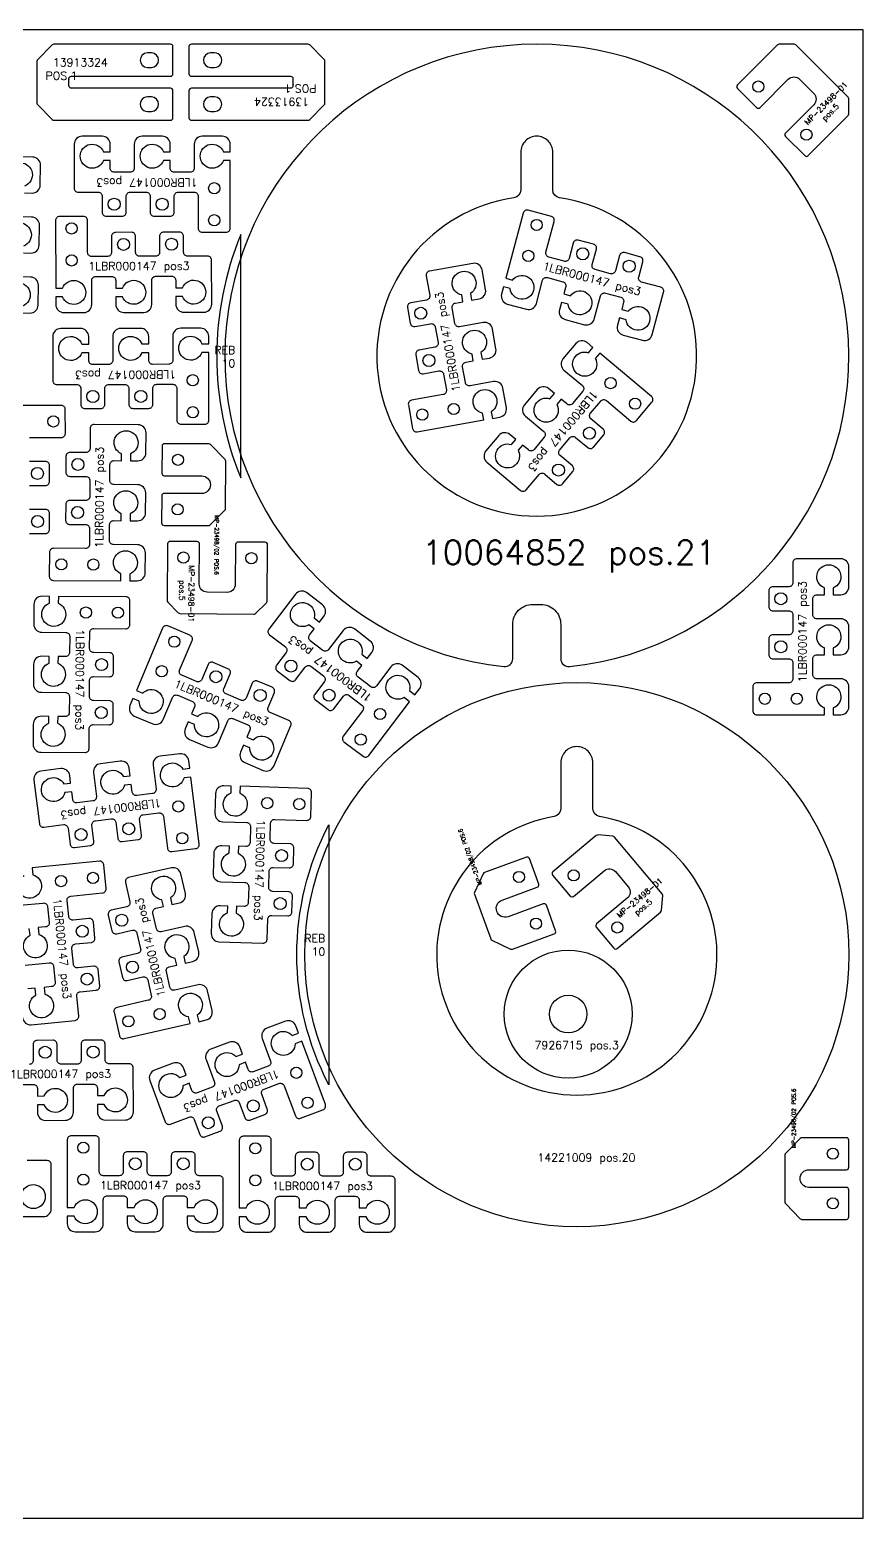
# Model space of a CAD drawing. Header units: millimetres. Extents: x 2625 to 5125, y -105 to 1860.
# Drawn here: x 4083 to 5125, y 0 to 1860 of the extents above; entities that cross this region are included whole.
import ezdxf

# ---------------------------------------------------------------- set-up
doc = ezdxf.new("R2010")
doc.units = ezdxf.units.MM
for name, color, linetype in [('10064852', 7, 'Continuous'), ('13913324', 7, 'Continuous'), ('1LBR000147', 7, 'Continuous'), ('7926715', 7, 'Continuous'), ('MP-23498-01', 7, 'Continuous'), ('MP-23498-02', 7, 'Continuous'), ('Rebaixo', 6, 'Continuous'), ('sheet', 24, 'Continuous'), ('Texto', 7, 'Continuous')]:
    doc.layers.add(name, color=color, linetype=linetype)
doc.styles.get("Standard").update_dxf_attribs({"font": 'txt.shx'})

msp = doc.modelspace()

# ---------------------------------------------------------------- linework, layer by layer
at = {"color": 5}
msp.add_lwpolyline([(4738.6, 876.8, 12.251712), (4795.4, 876.8, -0.367273), (4787, 886.7), (4787, 944.2, 0.414214), (4767, 964.2), (4767, 964.2, 0.414214), (4747, 944.2), (4747, 886.7, -0.367273)], format="xyb", close=True, dxfattribs=at)
msp.add_circle((4767, 704.2), 340, dxfattribs=at)
at = {"layer": '10064852', "color": 6}
for points in [[(4746.9, 1074.1, 0.44545), (4758, 1064.2, 18.947222), (4675.9, 1064.2, 0.44545), (4686.9, 1074.1), (4686.9, 1117, -0.414214), (4711.9, 1142), (4721.9, 1142, -0.414214), (4746.9, 1117)], [(4688.4, 1649.9, 13.928203), (4745.5, 1649.9, -0.372825), (4736.9, 1659.8), (4736.9, 1707, 0.414214), (4716.9, 1727), (4716.9, 1727, 0.414214), (4696.9, 1707), (4696.9, 1659.8, -0.372825)]]:
    msp.add_lwpolyline(points, format="xyb", close=True, dxfattribs=at)
at = {"layer": '13913324', "color": 32}
for points in [[(4092.2, 1820.8), (4092.2, 1768.2, 0.198912), (4093.1, 1766.1), (4111.3, 1747.9, 0.198912), (4113.4, 1747), (4259.2, 1747, 0.414214), (4262.2, 1750), (4262.2, 1784, 0.414214), (4259.2, 1787), (4135.2, 1787, -0.414214), (4132.2, 1790), (4132.2, 1799, -0.414214), (4135.2, 1802), (4259.2, 1802, 0.414214), (4262.2, 1805), (4262.2, 1839, 0.414214), (4259.2, 1842), (4113.4, 1842, 0.198912), (4111.3, 1841.1), (4093.1, 1822.9, 0.198913)], [(4452.2, 1768.2), (4452.2, 1820.8, 0.198912), (4451.3, 1822.9), (4433.1, 1841.1, 0.198912), (4430.9, 1842), (4285.2, 1842, 0.414214), (4282.2, 1839), (4282.2, 1805, 0.414214), (4285.2, 1802), (4409.2, 1802, -0.414213), (4412.2, 1799), (4412.2, 1790, -0.414214), (4409.2, 1787), (4285.2, 1787, 0.414214), (4282.2, 1784), (4282.2, 1750, 0.414214), (4285.2, 1747), (4430.9, 1747, 0.198913), (4433.1, 1747.9), (4451.3, 1766.1, 0.198913)], [(4235.2, 1831), (4230.2, 1831, 0.999942), (4230.2, 1813), (4235.2, 1813, 0.99992)], [(4309.2, 1813), (4314.2, 1813, 1.000075), (4314.2, 1831), (4309.2, 1831, 0.99994)], [(4235.2, 1776), (4230.2, 1776, 1.00005), (4230.2, 1758), (4235.2, 1758, 0.999979)], [(4309.2, 1758), (4314.2, 1758, 0.999985), (4314.2, 1776), (4309.2, 1776, 0.999903)]]:
    msp.add_lwpolyline(points, format="xyb", close=True, dxfattribs=at)
at = {"layer": '1LBR000147', "color": 32}
for points in [[(4183.7, 1696.5), (4175.2, 1696.5, -5.264597), (4175.2, 1707.5), (4183.7, 1707.5), (4183.7, 1717, 0.414214), (4173.7, 1727), (4148.7, 1727, 0.414214), (4138.7, 1717), (4138.7, 1662, 0.414214), (4143.7, 1657), (4168.7, 1657, -0.414214), (4173.7, 1652), (4173.7, 1632, 0.414214), (4178.7, 1627), (4198.7, 1627, 0.414214), (4203.7, 1632), (4203.7, 1652, -0.414214), (4208.7, 1657), (4228.7, 1657, -0.414214), (4233.7, 1652), (4233.7, 1632, 0.414214), (4238.7, 1627), (4258.7, 1627, 0.414214), (4263.7, 1632), (4263.7, 1652, -0.414214), (4268.7, 1657), (4288.7, 1657, -0.414214), (4293.7, 1652), (4293.7, 1612, 0.414214), (4298.7, 1607), (4328.7, 1607, 0.414214), (4333.7, 1612), (4333.7, 1696.5), (4325.2, 1696.5, -5.264597), (4325.2, 1707.5), (4333.7, 1707.5), (4333.7, 1717, 0.414214), (4323.7, 1727), (4298.7, 1727, 0.414214), (4288.7, 1717), (4288.7, 1687, -0.414214), (4283.7, 1682), (4263.7, 1682, -0.414214), (4258.7, 1687), (4258.7, 1696.5), (4250.2, 1696.5, -5.264597), (4250.2, 1707.5), (4258.7, 1707.5), (4258.7, 1717, 0.414214), (4248.7, 1727), (4223.7, 1727, 0.414214), (4213.7, 1717), (4213.7, 1687, -0.414214), (4208.7, 1682), (4188.7, 1682, -0.414214), (4183.7, 1687)], [(4265.6, 1537.5), (4274.1, 1537.5, -5.264597), (4274.2, 1526.5), (4265.6, 1526.5), (4265.6, 1517, 0.414214), (4275.7, 1507), (4300.7, 1507.1, 0.414214), (4310.6, 1517.1), (4310.5, 1572.1, 0.414214), (4305.5, 1577.1), (4280.5, 1577.1, -0.414214), (4275.5, 1582), (4275.4, 1602, 0.414214), (4270.4, 1607), (4250.4, 1607, 0.414214), (4245.4, 1602), (4245.5, 1582, -0.414214), (4240.5, 1576.9), (4220.5, 1576.9, -0.414214), (4215.5, 1581.9), (4215.4, 1601.9, 0.414214), (4210.4, 1606.9), (4190.4, 1606.8, 0.414214), (4185.4, 1601.8), (4185.5, 1581.8, -0.414214), (4180.5, 1576.8), (4160.5, 1576.7, -0.414214), (4155.5, 1581.7), (4155.4, 1621.7, 0.414214), (4150.3, 1626.7), (4120.3, 1626.6, 0.414214), (4115.4, 1621.6), (4115.6, 1537.1), (4124.1, 1537.1, -5.264597), (4124.2, 1526.1), (4115.6, 1526.1), (4115.6, 1516.6, 0.414214), (4125.7, 1506.6), (4150.7, 1506.7, 0.414214), (4160.6, 1516.7), (4160.6, 1546.7, -0.414214), (4165.5, 1551.7), (4185.5, 1551.8, -0.414214), (4190.6, 1546.8), (4190.6, 1537.3), (4199.1, 1537.3, -5.264597), (4199.2, 1526.3), (4190.6, 1526.3), (4190.6, 1516.8, 0.414214), (4200.7, 1506.8), (4225.7, 1506.9, 0.414214), (4235.6, 1516.9), (4235.6, 1546.9, -0.414214), (4240.5, 1551.9), (4260.5, 1552, -0.414214), (4265.6, 1547)], [(4823.1, 1510.5), (4831.3, 1508.3, -5.264597), (4828.5, 1497.7), (4820.2, 1499.9), (4817.8, 1490.7, 0.414214), (4824.9, 1478.5), (4849, 1472, 0.414214), (4861.2, 1479.1), (4875.5, 1532.2, 0.414214), (4871.9, 1538.3), (4847.8, 1544.8, -0.414214), (4844.3, 1550.9), (4849.4, 1570.2, 0.414214), (4845.9, 1576.4), (4826.6, 1581.5, 0.414214), (4820.5, 1578), (4815.3, 1558.7, -0.414214), (4809.2, 1555.2), (4789.8, 1560.3, -0.414214), (4786.3, 1566.5), (4791.5, 1585.8, 0.414214), (4788, 1591.9), (4768.6, 1597.1, 0.414214), (4762.5, 1593.5), (4757.3, 1574.2, -0.414214), (4751.2, 1570.7), (4731.9, 1575.9, -0.414214), (4728.4, 1582), (4738.7, 1620.6, 0.414214), (4735.2, 1626.7), (4706.2, 1634.5, 0.414214), (4700.1, 1631), (4678.2, 1549.4), (4686.5, 1547.1, -5.264597), (4683.6, 1536.5), (4675.4, 1538.7), (4672.9, 1529.6, 0.414214), (4680, 1517.3), (4704.1, 1510.8, 0.414214), (4716.4, 1517.9), (4724.1, 1546.9, -0.414214), (4730.2, 1550.4), (4749.6, 1545.2, -0.414214), (4753.1, 1539.1), (4750.6, 1529.9), (4758.9, 1527.7, -5.264597), (4756.1, 1517.1), (4747.8, 1519.3), (4745.3, 1510.1, 0.414214), (4752.4, 1497.9), (4776.6, 1491.4, 0.414214), (4788.8, 1498.5), (4796.6, 1527.5, -0.414214), (4802.7, 1531), (4822, 1525.8, -0.414214), (4825.5, 1519.7)], [(4624.6, 1520.1), (4623.1, 1528.6, -5.264597), (4633.9, 1530.5), (4635.4, 1522), (4644.8, 1523.7, 0.414214), (4652.9, 1535.3), (4648.6, 1559.9, 0.414214), (4637, 1568), (4582.8, 1558.5, 0.414214), (4578.8, 1552.7), (4583.1, 1528, -0.414214), (4579, 1522.3), (4559.3, 1518.8, 0.414214), (4555.3, 1513), (4558.8, 1493.3, 0.414214), (4564.6, 1489.2), (4584.2, 1492.7, -0.414214), (4590, 1488.7), (4593.5, 1469, -0.414214), (4589.5, 1463.2), (4569.8, 1459.7, 0.414214), (4565.7, 1453.9), (4569.2, 1434.2, 0.414214), (4575, 1430.2), (4594.7, 1433.6, -0.414214), (4600.5, 1429.6), (4603.9, 1409.9, -0.414214), (4599.9, 1404.1), (4560.5, 1397.1, 0.414214), (4556.4, 1391.3), (4561.6, 1361.8, 0.414214), (4567.4, 1357.7), (4650.6, 1372.4), (4649.2, 1380.8, -5.264597), (4660, 1382.7), (4661.5, 1374.3), (4670.8, 1376, 0.414214), (4678.9, 1387.6), (4674.6, 1412.2, 0.414214), (4663, 1420.3), (4633.5, 1415.1, -0.414214), (4627.7, 1419.1), (4624.2, 1438.8, -0.414214), (4628.3, 1444.6), (4637.6, 1446.3), (4636.1, 1454.7, -5.264597), (4647, 1456.6), (4648.5, 1448.2), (4657.8, 1449.8, 0.414214), (4665.9, 1461.4), (4661.6, 1486, 0.414214), (4650, 1494.2), (4620.5, 1488.9, -0.414214), (4614.7, 1493), (4611.2, 1512.7, -0.414214), (4615.2, 1518.5)], [(4156.8, 1456.2), (4148.3, 1456.2, -5.264597), (4148.3, 1467.2), (4156.8, 1467.2), (4156.8, 1476.7, 0.414214), (4146.8, 1486.7), (4121.8, 1486.6, 0.414214), (4111.8, 1476.6), (4111.9, 1421.6, 0.414214), (4117, 1416.6), (4142, 1416.7, -0.414214), (4147, 1411.7), (4147, 1391.7, 0.414214), (4152, 1386.7), (4172, 1386.8, 0.414214), (4177, 1391.8), (4177, 1411.8, -0.414214), (4182, 1416.8), (4202, 1416.8, -0.414214), (4207, 1411.9), (4207, 1391.9, 0.414214), (4212, 1386.9), (4232, 1386.9, 0.414214), (4237, 1391.9), (4237, 1411.9, -0.414214), (4242, 1417), (4262, 1417, -0.414214), (4267, 1412), (4267.1, 1372, 0.414214), (4272.1, 1367), (4302.1, 1367.1, 0.414214), (4307.1, 1372.1), (4306.8, 1456.6), (4298.3, 1456.6, -5.264597), (4298.3, 1467.6), (4306.8, 1467.6), (4306.8, 1477.1, 0.414214), (4296.8, 1487.1), (4271.8, 1487, 0.414214), (4261.8, 1477), (4261.9, 1447, -0.414214), (4256.9, 1442), (4236.9, 1441.9, -0.414214), (4231.9, 1446.9), (4231.8, 1456.4), (4223.3, 1456.4, -5.264597), (4223.3, 1467.4), (4231.8, 1467.4), (4231.8, 1476.9, 0.414214), (4221.8, 1486.9), (4196.8, 1486.8, 0.414214), (4186.8, 1476.8), (4186.9, 1446.8, -0.414214), (4181.9, 1441.8), (4161.9, 1441.7, -0.414214), (4156.9, 1446.7)], [(4699.1, 1341), (4693.6, 1334.5, -5.264597), (4685.2, 1341.6), (4690.7, 1348.1), (4683.4, 1354.2, 0.414214), (4669.4, 1353), (4653.3, 1333.8, 0.414214), (4654.5, 1319.7), (4696.6, 1284.4, 0.414214), (4703.7, 1285), (4719.8, 1304.2, -0.414214), (4726.8, 1304.8), (4742.1, 1291.9, 0.414214), (4749.2, 1292.5), (4762, 1307.9, 0.414214), (4761.4, 1314.9), (4746.1, 1327.8, -0.414214), (4745.5, 1334.8), (4758.3, 1350.1, -0.414214), (4765.4, 1350.7), (4780.7, 1337.9, 0.414214), (4787.7, 1338.5), (4800.6, 1353.8, 0.414214), (4800, 1360.9), (4784.7, 1373.7, -0.414214), (4784, 1380.8), (4796.9, 1396.1, -0.414214), (4803.9, 1396.7), (4834.6, 1371, 0.414214), (4841.6, 1371.6), (4860.9, 1394.6, 0.414214), (4860.3, 1401.6), (4795.6, 1455.9), (4790.1, 1449.4, -5.264597), (4781.6, 1456.5), (4787.1, 1463), (4779.9, 1469.1, 0.414214), (4765.8, 1467.9), (4749.7, 1448.7, 0.414214), (4750.9, 1434.6), (4773.9, 1415.4, -0.414214), (4774.5, 1408.3), (4761.7, 1393, -0.414214), (4754.6, 1392.4), (4747.4, 1398.5), (4741.9, 1391.9, -5.264597), (4733.4, 1399), (4738.9, 1405.6), (4731.6, 1411.7, 0.414214), (4717.6, 1410.4), (4701.5, 1391.3, 0.414214), (4702.7, 1377.2), (4725.7, 1357.9, -0.414214), (4726.3, 1350.9), (4713.5, 1335.5, -0.414214), (4706.4, 1334.9)], [(4197.9, 1321.5), (4197.9, 1330.1, -5.264597), (4208.9, 1330), (4208.9, 1321.5), (4218.4, 1321.4, 0.414214), (4228.4, 1331.4), (4228.6, 1356.4, 0.414214), (4218.6, 1366.4), (4163.6, 1366.7, 0.414214), (4158.6, 1361.8), (4158.5, 1336.8, -0.414214), (4153.4, 1331.8), (4133.4, 1331.9, 0.414214), (4128.4, 1326.9), (4128.3, 1306.9, 0.414214), (4133.3, 1301.9), (4153.3, 1301.8, -0.414214), (4158.3, 1296.8), (4158.2, 1276.8, -0.414214), (4153.1, 1271.8), (4133.1, 1271.9, 0.414214), (4128.1, 1266.9), (4128, 1246.9, 0.414214), (4133, 1241.9), (4153, 1241.8, -0.414214), (4157.9, 1236.8), (4157.8, 1216.8, -0.414214), (4152.8, 1211.8), (4112.8, 1212, 0.414214), (4107.8, 1207), (4107.6, 1177, 0.414214), (4112.6, 1172), (4197.1, 1171.5), (4197.1, 1180.1, -5.264597), (4208.1, 1180), (4208.1, 1171.5), (4217.6, 1171.4, 0.414214), (4227.6, 1181.4), (4227.8, 1206.4, 0.414214), (4217.8, 1216.4), (4187.8, 1216.6, -0.414214), (4182.9, 1221.6), (4183, 1241.6, -0.414214), (4188, 1246.6), (4197.5, 1246.5), (4197.5, 1255.1, -5.264597), (4208.5, 1255), (4208.5, 1246.5), (4218, 1246.4, 0.414214), (4228, 1256.4), (4228.2, 1281.4, 0.414214), (4218.2, 1291.4), (4188.2, 1291.6, -0.414214), (4183.3, 1296.6), (4183.4, 1316.6, -0.414214), (4188.4, 1321.6)], [(5076.5, 1154), (5076.5, 1162.5, -5.264597), (5087.5, 1162.5), (5087.5, 1154), (5097, 1154, 0.414214), (5107, 1164), (5107, 1189, 0.414214), (5097, 1199), (5042, 1199, 0.414214), (5037, 1194), (5037, 1169, -0.414214), (5032, 1164), (5012, 1164, 0.414214), (5007, 1159), (5007, 1139, 0.414214), (5012, 1134), (5032, 1134, -0.414214), (5037, 1129), (5037, 1109, -0.414214), (5032, 1104), (5012, 1104, 0.414214), (5007, 1099), (5007, 1079, 0.414214), (5012, 1074), (5032, 1074, -0.414214), (5037, 1069), (5037, 1049, -0.414214), (5032, 1044), (4992, 1044, 0.414214), (4987, 1039), (4987, 1009, 0.414214), (4992, 1004), (5076.5, 1004), (5076.5, 1012.5, -5.264597), (5087.5, 1012.5), (5087.5, 1004), (5097, 1004, 0.414214), (5107, 1014), (5107, 1039, 0.414214), (5097, 1049), (5067, 1049, -0.414214), (5062, 1054), (5062, 1074, -0.414214), (5067, 1079), (5076.5, 1079), (5076.5, 1087.5, -5.264597), (5087.5, 1087.5), (5087.5, 1079), (5097, 1079, 0.414214), (5107, 1089), (5107, 1114, 0.414214), (5097, 1124), (5067, 1124, -0.414214), (5062, 1129), (5062, 1149, -0.414214), (5067, 1154)], [(4438.6, 1111.2), (4431.8, 1116.3, -5.264597), (4438.5, 1125.1), (4445.3, 1119.9), (4451, 1127.5, 0.414214), (4449.1, 1141.5), (4429.2, 1156.6, 0.414214), (4415.2, 1154.7), (4381.9, 1111, 0.414214), (4382.8, 1104), (4402.7, 1088.8, -0.414214), (4403.7, 1081.8), (4391.6, 1065.9, 0.414214), (4392.5, 1058.9), (4408.4, 1046.8, 0.414214), (4415.4, 1047.7), (4427.6, 1063.6, -0.414214), (4434.6, 1064.6), (4450.5, 1052.5, -0.414214), (4451.4, 1045.5), (4439.3, 1029.5, 0.414214), (4440.3, 1022.5), (4456.2, 1010.4, 0.414214), (4463.2, 1011.4), (4475.3, 1027.3, -0.414214), (4482.3, 1028.2), (4498.2, 1016.1, -0.414214), (4499.2, 1009.1), (4474.9, 977.3, 0.414214), (4475.9, 970.3), (4499.8, 952.1, 0.414214), (4506.8, 953.1), (4557.9, 1020.3), (4551.1, 1025.5, -5.264597), (4557.8, 1034.2), (4564.6, 1029), (4570.4, 1036.6, 0.414214), (4568.5, 1050.6), (4548.6, 1065.8, 0.414214), (4534.6, 1063.9), (4516.4, 1040, -0.414214), (4509.4, 1039), (4493.5, 1051.2, -0.414214), (4492.5, 1058.2), (4498.3, 1065.7), (4491.5, 1070.9, -5.264597), (4498.1, 1079.6), (4504.9, 1074.5), (4510.7, 1082, 0.414214), (4508.8, 1096), (4488.9, 1111.2, 0.414214), (4474.9, 1109.3), (4456.7, 1085.4, -0.414214), (4449.7, 1084.5), (4433.8, 1096.6, -0.414214), (4432.8, 1103.6)], [(4118.1, 1002), (4118, 993.4, -5.264597), (4107, 993.5), (4107.1, 1002), (4097.6, 1002.1, 0.414214), (4087.5, 992.1), (4087.4, 967.1, 0.414214), (4097.3, 957.1), (4152.3, 956.8, 0.414214), (4157.3, 961.8), (4157.5, 986.8, -0.414214), (4162.5, 991.7), (4182.5, 991.6, 0.414214), (4187.5, 996.6), (4187.6, 1016.6, 0.414214), (4182.7, 1021.6), (4162.7, 1021.7, -0.414214), (4157.7, 1026.8), (4157.8, 1046.8, -0.414214), (4162.8, 1051.7), (4182.8, 1051.6, 0.414214), (4187.9, 1056.6), (4188, 1076.6, 0.414214), (4183, 1081.6), (4163, 1081.7, -0.414214), (4158, 1086.8), (4158.1, 1106.8, -0.414214), (4163.2, 1111.7), (4203.2, 1111.5, 0.414214), (4208.2, 1116.5), (4208.4, 1146.5, 0.414214), (4203.4, 1151.5), (4118.9, 1152), (4118.8, 1143.4, -5.264597), (4107.8, 1143.5), (4107.9, 1152), (4098.4, 1152.1, 0.414214), (4088.3, 1142.1), (4088.2, 1117.1, 0.414214), (4098.1, 1107.1), (4128.1, 1106.9, -0.414214), (4133.1, 1101.9), (4133, 1081.9, -0.414214), (4128, 1076.9), (4118.5, 1077), (4118.4, 1068.4, -5.264597), (4107.4, 1068.5), (4107.5, 1077), (4098, 1077.1, 0.414214), (4087.9, 1067.1), (4087.8, 1042.1, 0.414214), (4097.7, 1032.1), (4127.7, 1031.9, -0.414214), (4132.7, 1026.9), (4132.6, 1006.9, -0.414214), (4127.6, 1001.9)], [(4354.6, 976.2), (4362.5, 972.8, -5.264597), (4358.2, 962.7), (4350.3, 966), (4346.7, 957.3, 0.414214), (4352, 944.2), (4375, 934.5, 0.414214), (4388.1, 939.8), (4409.5, 990.5, 0.414214), (4406.8, 997), (4383.8, 1006.7, -0.414214), (4381.1, 1013.3), (4388.9, 1031.7, 0.414214), (4386.2, 1038.3), (4367.8, 1046, 0.414214), (4361.2, 1043.4), (4353.5, 1024.9, -0.414214), (4346.9, 1022.3), (4328.5, 1030, -0.414214), (4325.8, 1036.6), (4333.6, 1055, 0.414214), (4330.9, 1061.6), (4312.5, 1069.3, 0.414214), (4306, 1066.7), (4298.2, 1048.2, -0.414214), (4291.6, 1045.6), (4273.2, 1053.3, -0.414214), (4270.5, 1059.9), (4286.1, 1096.7, 0.414214), (4283.4, 1103.3), (4255.8, 1115, 0.414214), (4249.2, 1112.3), (4216.4, 1034.4), (4224.3, 1031.1, -5.264597), (4220, 1021), (4212.1, 1024.3), (4208.4, 1015.5, 0.414214), (4213.8, 1002.4), (4236.8, 992.7, 0.414214), (4249.9, 998.1), (4261.6, 1025.7, -0.414214), (4268.1, 1028.4), (4286.5, 1020.6, -0.414214), (4289.2, 1014), (4285.5, 1005.3), (4293.4, 1002, -5.264597), (4289.1, 991.8), (4281.2, 995.2), (4277.5, 986.4, 0.414214), (4282.9, 973.3), (4305.9, 963.6, 0.414214), (4319, 968.9), (4330.7, 996.6, -0.414214), (4337.2, 999.2), (4355.6, 991.5, -0.414214), (4358.3, 984.9)], [(4135.6, 907.7), (4127.1, 906.7, -5.264597), (4125.8, 917.6), (4134.2, 918.6), (4133.1, 928, 0.414214), (4121.9, 936.7), (4097.1, 933.7, 0.414214), (4088.4, 922.5), (4095.2, 867.9, 0.414214), (4100.8, 863.6), (4125.6, 866.7, -0.414214), (4131.1, 862.3), (4133.6, 842.5, 0.414214), (4139.2, 838.1), (4159, 840.6, 0.414214), (4163.4, 846.2), (4160.9, 866, -0.414214), (4165.3, 871.6), (4185.1, 874, -0.414214), (4190.7, 869.7), (4193.2, 849.9, 0.414214), (4198.7, 845.5), (4218.6, 848, 0.414214), (4222.9, 853.5), (4220.5, 873.4, -0.414214), (4224.8, 879), (4244.7, 881.4, -0.414214), (4250.2, 877.1), (4255.2, 837.4, 0.414214), (4260.7, 833.1), (4290.5, 836.7, 0.414214), (4294.9, 842.3), (4284.4, 926.2), (4276, 925.1, -5.264597), (4274.6, 936), (4283.1, 937.1), (4281.9, 946.5, 0.414214), (4270.8, 955.2), (4246, 952.1, 0.414214), (4237.3, 941), (4241, 911.2, -0.414214), (4236.6, 905.6), (4216.8, 903.2, -0.414214), (4211.2, 907.5), (4210, 916.9), (4201.5, 915.9, -5.264597), (4200.2, 926.8), (4208.7, 927.9), (4207.5, 937.3, 0.414214), (4196.3, 946), (4171.5, 942.9, 0.414214), (4162.8, 931.7), (4166.5, 902, -0.414214), (4162.2, 896.4), (4142.3, 893.9, -0.414214), (4136.8, 898.3)], [(4341.6, 764.7), (4341.3, 756.1, -5.264597), (4330.3, 756.5), (4330.6, 765), (4321.1, 765.3, 0.414214), (4310.8, 755.6), (4310, 730.6, 0.414214), (4319.7, 720.3), (4374.7, 718.7, 0.414214), (4379.8, 723.5), (4380.6, 748.5, -0.414214), (4385.7, 753.3), (4405.7, 752.7, 0.414214), (4410.9, 757.6), (4411.5, 777.6, 0.414214), (4406.6, 782.7), (4386.7, 783.3, -0.414214), (4381.8, 788.5), (4382.4, 808.5, -0.414214), (4387.6, 813.3), (4407.6, 812.7, 0.414214), (4412.7, 817.5), (4413.3, 837.5, 0.414214), (4408.5, 842.7), (4388.5, 843.3, -0.414214), (4383.6, 848.4), (4384.2, 868.4, -0.414214), (4389.4, 873.3), (4429.4, 872.1, 0.414214), (4434.5, 876.9), (4435.4, 906.9, 0.414214), (4430.6, 912), (4346.1, 914.6), (4345.9, 906.1, -5.264597), (4334.9, 906.4), (4335.1, 915), (4325.6, 915.2, 0.414214), (4315.3, 905.6), (4314.6, 880.6, 0.414214), (4324.3, 870.3), (4354.3, 869.4, -0.414214), (4359.1, 864.2), (4358.5, 844.2, -0.414214), (4353.3, 839.4), (4343.9, 839.7), (4343.6, 831.1, -5.264597), (4332.6, 831.4), (4332.9, 840), (4323.4, 840.3, 0.414214), (4313.1, 830.6), (4312.3, 805.6, 0.414214), (4322, 795.3), (4352, 794.4, -0.414214), (4356.8, 789.2), (4356.2, 769.2, -0.414214), (4351.1, 764.4)], [(4250.2, 764.3), (4248.3, 772.6, -5.264597), (4259, 775.1), (4260.9, 766.8), (4270.2, 768.9, 0.414214), (4277.7, 780.8), (4272.1, 805.2, 0.414214), (4260.2, 812.7), (4206.5, 800.5, 0.414214), (4202.8, 794.5), (4208.3, 770.1, -0.414214), (4204.6, 764.1), (4185.1, 759.7, 0.414214), (4181.3, 753.7), (4185.8, 734.2, 0.414214), (4191.8, 730.4), (4211.3, 734.9, -0.414214), (4217.2, 731.1), (4221.7, 711.6, -0.414214), (4217.9, 705.6), (4198.4, 701.2, 0.414214), (4194.7, 695.2), (4199.1, 675.7, 0.414214), (4205.1, 671.9), (4224.6, 676.4, -0.414214), (4230.6, 672.6), (4235.1, 653.1, -0.414214), (4231.3, 647.2), (4192.3, 638.3, 0.414214), (4188.5, 632.3), (4195.2, 603, 0.414214), (4201.2, 599.3), (4283.6, 618.1), (4281.7, 626.4, -5.264597), (4292.4, 628.8), (4294.3, 620.5), (4303.6, 622.6, 0.414214), (4311.1, 634.6), (4305.5, 659, 0.414214), (4293.5, 666.5), (4264.3, 659.8, -0.414214), (4258.3, 663.6), (4253.9, 683.1, -0.414214), (4257.6, 689.1), (4266.9, 691.2), (4265, 699.5, -5.264597), (4275.7, 702), (4277.6, 693.6), (4286.9, 695.7, 0.414214), (4294.4, 707.7), (4288.8, 732.1, 0.414214), (4276.8, 739.6), (4247.6, 732.9, -0.414214), (4241.6, 736.7), (4237.2, 756.2, -0.414214), (4240.9, 762.2)], [(4282.6, 543.5), (4274.6, 540.5, -5.264597), (4270.7, 550.8), (4278.7, 553.8), (4275.4, 562.7, 0.414214), (4262.5, 568.5), (4239.1, 559.8, 0.414214), (4233.2, 546.9), (4252.5, 495.4, 0.414214), (4258.9, 492.4), (4282.3, 501.2, -0.414214), (4288.8, 498.3), (4295.8, 479.5, 0.414214), (4302.2, 476.6), (4321, 483.6, 0.414214), (4323.9, 490.1), (4316.9, 508.8, -0.414214), (4319.8, 515.2), (4338.5, 522.2, -0.414214), (4345, 519.3), (4352, 500.6, 0.414214), (4358.4, 497.6), (4377.1, 504.6, 0.414214), (4380.1, 511.1), (4373.1, 529.8, -0.414214), (4376, 536.2), (4394.7, 543.2, -0.414214), (4401.2, 540.3), (4415.2, 502.8, 0.414214), (4421.6, 499.9), (4449.7, 510.4, 0.414214), (4452.7, 516.9), (4423.1, 596), (4415, 593, -5.264597), (4411.2, 603.3), (4419.2, 606.3), (4415.9, 615.2, 0.414214), (4403, 621.1), (4379.6, 612.3, 0.414214), (4373.7, 599.4), (4384.2, 571.3, -0.414214), (4381.3, 564.9), (4362.6, 557.9, -0.414214), (4356.1, 560.8), (4352.8, 569.7), (4344.8, 566.7, -5.264597), (4340.9, 577), (4348.9, 580), (4345.6, 588.9, 0.414214), (4332.8, 594.8), (4309.3, 586, 0.414214), (4303.5, 573.2), (4314, 545.1, -0.414214), (4311.1, 538.6), (4292.3, 531.6, -0.414214), (4285.9, 534.6)], [(4280.1, 388.5), (4288.6, 388.5, -5.264597), (4288.6, 377.5), (4280.1, 377.5), (4280.1, 368, 0.414214), (4290.1, 358), (4315.1, 358, 0.414214), (4325.1, 368), (4325.1, 423, 0.414214), (4320.1, 428), (4295.1, 428, -0.414214), (4290.1, 433), (4290.1, 453, 0.414214), (4285.1, 458), (4265.1, 458, 0.414214), (4260.1, 453), (4260.1, 433, -0.414214), (4255.1, 428), (4235.1, 428, -0.414214), (4230.1, 433), (4230.1, 453, 0.414214), (4225.1, 458), (4205.1, 458, 0.414214), (4200.1, 453), (4200.1, 433, -0.414214), (4195.1, 428), (4175.1, 428, -0.414214), (4170.1, 433), (4170.1, 473, 0.414214), (4165.1, 478), (4135.1, 478, 0.414214), (4130.1, 473), (4130.1, 388.5), (4138.6, 388.5, -5.264597), (4138.6, 377.5), (4130.1, 377.5), (4130.1, 368, 0.414214), (4140.1, 358), (4165.1, 358, 0.414214), (4175.1, 368), (4175.1, 398, -0.414214), (4180.1, 403), (4200.1, 403, -0.414214), (4205.1, 398), (4205.1, 388.5), (4213.6, 388.5, -5.264597), (4213.6, 377.5), (4205.1, 377.5), (4205.1, 368, 0.414214), (4215.1, 358), (4240.1, 358, 0.414214), (4250.1, 368), (4250.1, 398, -0.414214), (4255.1, 403), (4275.1, 403, -0.414214), (4280.1, 398)], [(4495.1, 387.8), (4503.6, 387.8, -5.264597), (4503.6, 376.8), (4495.1, 376.8), (4495.1, 367.3, 0.414214), (4505.1, 357.3), (4530.1, 357.3, 0.414214), (4540.1, 367.3), (4540.1, 422.3, 0.414214), (4535.1, 427.3), (4510.1, 427.3, -0.414214), (4505.1, 432.3), (4505.1, 452.3, 0.414214), (4500.1, 457.3), (4480.1, 457.3, 0.414214), (4475.1, 452.3), (4475.1, 432.3, -0.414214), (4470.1, 427.3), (4450.1, 427.3, -0.414214), (4445.1, 432.3), (4445.1, 452.3, 0.414214), (4440.1, 457.3), (4420.1, 457.3, 0.414214), (4415.1, 452.3), (4415.1, 432.3, -0.414214), (4410.1, 427.3), (4390.1, 427.3, -0.414214), (4385.1, 432.3), (4385.1, 472.3, 0.414214), (4380.1, 477.3), (4350.1, 477.3, 0.414214), (4345.1, 472.3), (4345.1, 387.8), (4353.6, 387.8, -5.264597), (4353.6, 376.8), (4345.1, 376.8), (4345.1, 367.3, 0.414214), (4355.1, 357.3), (4380.1, 357.3, 0.414214), (4390.1, 367.3), (4390.1, 397.3, -0.414214), (4395.1, 402.3), (4415.1, 402.3, -0.414214), (4420.1, 397.3), (4420.1, 387.8), (4428.6, 387.8, -5.264597), (4428.6, 376.8), (4420.1, 376.8), (4420.1, 367.3, 0.414214), (4430.1, 357.3), (4455.1, 357.3, 0.414214), (4465.1, 367.3), (4465.1, 397.3, -0.414214), (4470.1, 402.3), (4490.1, 402.3, -0.414214), (4495.1, 397.3)]]:
    msp.add_lwpolyline(points, format="xyb", close=True, dxfattribs=at)
for points in [[(4076.6, 1656.1), (4086.1, 1656, 0.414214), (4096.2, 1665.8), (4096.7, 1690.8, 0.414214), (4086.8, 1701), (4031.8, 1701.9, 0.414214)], [(4065.7, 1664.9, -5.264597), (4076.7, 1664.7)], [(4064.4, 1589.9, -5.264597), (4075.4, 1589.7)], [(4075.2, 1581.1), (4084.7, 1581, 0.414214), (4094.9, 1590.8), (4095.4, 1615.8, 0.414214), (4085.5, 1626), (4055.5, 1626.5, -0.414214)], [(4073.9, 1506.2), (4083.4, 1506, 0.414214), (4093.6, 1515.8), (4094, 1540.8, 0.414214), (4084.2, 1551), (4054.2, 1551.5, -0.414214)], [(4063.1, 1514.9, -5.264597), (4074.1, 1514.7)], [(4082.7, 1350.5), (4122.7, 1350.6, 0.414214), (4127.7, 1355.6), (4127.6, 1385.6, 0.414214), (4122.6, 1390.6), (4038.1, 1390.4)], [(4082.9, 1290.5), (4102.9, 1290.6, 0.414214), (4107.9, 1295.6), (4107.8, 1315.6, 0.414214), (4102.8, 1320.6), (4082.8, 1320.5, -0.414214)], [(4083, 1230.5), (4103, 1230.6, 0.414214), (4108, 1235.6), (4108, 1255.6, 0.414214), (4102.9, 1260.6), (4082.9, 1260.5, -0.414214)], [(4074.2, 625.6, 0.414214), (4085.1, 616.6), (4139.8, 622.1, 0.414214), (4144.3, 627.6), (4141.8, 652.4, -0.414214), (4146.3, 657.9), (4166.2, 659.9, 0.414214), (4170.7, 665.4), (4168.7, 685.3, 0.414214), (4163.2, 689.7), (4143.3, 687.8, -0.414214), (4137.8, 692.2), (4135.8, 712.1, -0.414214), (4140.3, 717.6), (4160.2, 719.6, 0.414214), (4164.7, 725.1), (4162.7, 745, 0.414214), (4157.2, 749.4), (4137.3, 747.5, -0.414214), (4131.9, 751.9), (4129.9, 771.8, -0.414214), (4134.3, 777.3), (4174.1, 781.3, 0.414214), (4178.6, 786.8), (4175.6, 816.6, 0.414214), (4170.2, 821.1), (4086.1, 812.7), (4086.9, 804.2, -5.264597), (4076, 803.1)], [(4070.2, 765.9), (4100, 768.8, -0.414214), (4105.5, 764.4), (4107.5, 744.5, -0.414214), (4103, 739), (4093.6, 738.1), (4094.4, 729.5, -5.264597), (4083.5, 728.5), (4082.6, 737)], [(4077.6, 691.2), (4107.5, 694.2, -0.414214), (4113, 689.7), (4114.9, 669.8, -0.414214), (4110.5, 664.4), (4101, 663.4), (4101.9, 654.9, -5.264597), (4090.9, 653.8), (4090.1, 662.3), (4080.6, 661.4, 0.414214)], [(4067.6, 542), (4087.6, 542.1, -0.414214), (4092.7, 537.1), (4092.7, 527.6), (4101.3, 527.7, -5.264597), (4101.3, 516.7), (4092.8, 516.6), (4092.8, 507.1, 0.414214), (4102.9, 497.2), (4127.9, 497.3, 0.414214), (4137.8, 507.4), (4137.7, 537.4, -0.414214), (4142.6, 542.4), (4162.6, 542.5, -0.414214), (4167.7, 537.6), (4167.7, 528.1), (4176.2, 528.1, -5.264597), (4176.3, 517.1), (4167.8, 517.1), (4167.8, 507.6, 0.414214), (4177.9, 497.6), (4202.9, 497.8, 0.414214), (4212.8, 507.8), (4212.5, 562.8, 0.414214), (4207.5, 567.8), (4182.5, 567.7, -0.414214), (4177.5, 572.6), (4177.3, 592.6, 0.414214), (4172.3, 597.6), (4152.3, 597.5, 0.414214), (4147.3, 592.5), (4147.5, 572.5, -0.414214), (4142.5, 567.4), (4122.5, 567.3, -0.414214), (4117.5, 572.3), (4117.3, 592.3, 0.414214), (4112.3, 597.3), (4092.3, 597.1, 0.414214), (4087.3, 592.1), (4087.5, 572.1, -0.414214), (4082.5, 567.1)], [(4075.1, 376.9), (4100.1, 376.9, 0.414214), (4110.1, 386.9), (4110.1, 441.9, 0.414214), (4105.1, 446.9), (4080.1, 446.9, -0.414214)], [(4073.6, 407.4, -5.264597), (4073.6, 396.4)]]:
    msp.add_lwpolyline(points, format="xyb", dxfattribs=at)
for centre, radius in [((4313.7, 1662), 7), ((4188.7, 1642), 7.5), ((4248.7, 1642), 7.5), ((4135.4, 1611.7), 7), ((4313.7, 1622), 7), ((4716.8, 1616.1), 7), ((4200.4, 1591.8), 7.5), ((4260.4, 1592), 7.5), ((4706.4, 1577.5), 7), ((4774.4, 1580), 7.5), ((4135.5, 1571.7), 7), ((4832.4, 1564.5), 7.5), ((4571.8, 1505.7), 7.5), ((4582.2, 1446.7), 7.5), ((4286.9, 1422.1), 7), ((4809.1, 1418.4), 7), ((4162, 1401.7), 7.5), ((4222, 1401.9), 7.5), ((4839.8, 1392.7), 7), ((4112.7, 1370.6), 7), ((4287, 1382.1), 7), ((4573.8, 1379.2), 7), ((4613.2, 1386.1), 7), ((4782.7, 1355.8), 7.5), ((4143.4, 1316.8), 7.5), ((4092.8, 1305.6), 7.5), ((4744.1, 1309.8), 7.5), ((4093, 1245.6), 7.5), ((4143, 1256.8), 7.5), ((4122.7, 1192), 7), ((4162.7, 1191.7), 7), ((5022, 1149), 7.5), ((4153.3, 1131.8), 7), ((4193.3, 1131.6), 7), ((4263.8, 1095.3), 7), ((5022, 1089), 7.5), ((4172.9, 1066.7), 7.5), ((4248.2, 1058.4), 7), ((4409.6, 1064.8), 7.5), ((4315.9, 1051.6), 7.5), ((4371.2, 1028.3), 7.5), ((4457.3, 1028.4), 7.5), ((5002, 1024), 7), ((5042, 1024), 7), ((4172.6, 1006.7), 7.5), ((4521.1, 1005), 7), ((4496.9, 973.1), 7), ((4268.9, 889.5), 7), ((4380, 893.6), 7), ((4420, 892.4), 7), ((4147.3, 854.2), 7.5), ((4206.8, 861.6), 7.5), ((4273.8, 849.8), 7), ((4398, 828), 7.5), ((4122.4, 796.2), 7), ((4162.2, 800.2), 7), ((4396.2, 768), 7.5), ((4198.2, 747.3), 7.5), ((4148.8, 733.5), 7.5), ((4211.5, 688.8), 7.5), ((4154.8, 673.8), 7.5), ((4245.5, 629.9), 7), ((4206.5, 621), 7), ((4102.4, 582.2), 7.5), ((4162.4, 582.5), 7.5), ((4416.4, 556.7), 7), ((4362.5, 515.2), 7.5), ((4430.4, 519.2), 7), ((4306.3, 494.2), 7.5), ((4150.1, 463), 7), ((4365.1, 462.3), 7), ((4215.1, 443), 7.5), ((4275.1, 443), 7.5), ((4430.1, 442.3), 7.5), ((4490.1, 442.3), 7.5), ((4150.1, 423), 7), ((4365.1, 422.3), 7)]:
    msp.add_circle(centre, radius, dxfattribs=at)
at = {"layer": '7926715', "color": 32}
for radius in [80, 23.5]:
    msp.add_circle((4756.2, 630), radius, dxfattribs=at)
at = {"layer": 'MP-23498-01', "color": 32}
for points in [[(5040.7, 1841.1, 0.198912), (5038.6, 1842), (5019.9, 1842, 0.198912), (5017.7, 1841.1), (4967.7, 1791.1, 0.414214), (4967.7, 1786.8), (4991.7, 1762.8, 0.414213), (4996, 1762.8), (5031.3, 1798.2, -0.414214), (5045.5, 1798.2), (5063.2, 1780.5, -0.414214), (5063.2, 1766.3), (5027.8, 1731, 0.414214), (5027.8, 1726.7), (5051.8, 1702.7, 0.414214), (5056.1, 1702.7), (5106.1, 1752.7, 0.198912), (5107, 1754.9), (5107, 1773.6, 0.198912), (5106.1, 1775.7)], [(4363.4, 1129.7, 0.198912), (4365.5, 1130.5), (4378.9, 1143.7, 0.198912), (4379.8, 1145.8), (4380.5, 1216.5, 0.414214), (4377.5, 1219.6), (4343.5, 1219.9, 0.414214), (4340.5, 1216.9), (4340, 1166.9, -0.414214), (4329.9, 1157), (4304.9, 1157.3, -0.414214), (4295, 1167.3), (4295.5, 1217.3, 0.414214), (4292.5, 1220.4), (4258.5, 1220.7, 0.414214), (4255.5, 1217.7), (4254.8, 1147, 0.198912), (4255.6, 1144.8), (4268.8, 1131.5, 0.198912), (4270.9, 1130.6)], [(4814.2, 851.2, 0.198912), (4812.1, 852.3), (4793.5, 853.9, 0.198912), (4791.3, 853.2), (4737.1, 807.7, 0.414214), (4736.7, 803.5), (4758.6, 777.5, 0.414214), (4762.8, 777.1), (4801.1, 809.2, -0.414214), (4815.2, 808), (4831.2, 788.8, -0.414214), (4830, 774.8), (4791.7, 742.6, 0.414214), (4791.3, 738.4), (4813.2, 712.3, 0.414214), (4817.4, 712), (4871.6, 757.5, 0.198912), (4872.7, 759.5), (4874.3, 778.2, 0.198912), (4873.6, 780.3)]]:
    msp.add_lwpolyline(points, format="xyb", close=True, dxfattribs=at)
for centre in [(4993.9, 1789), (5054, 1728.9), (4275.3, 1200.5), (4360.3, 1199.7), (4763, 803.3), (4817.6, 738.2)]:
    msp.add_circle(centre, 7, dxfattribs=at)
at = {"layer": 'MP-23498-02', "color": 32}
for points in [[(4298, 1280.5), (4251.2, 1280.7, 0.414214), (4248.2, 1277.7), (4248, 1243.8, 0.414214), (4251, 1240.7), (4306.6, 1240.4, 0.200058), (4308.7, 1241.3), (4327, 1259.5, 0.197767), (4327.9, 1261.6), (4328.2, 1321, 0.197768), (4327.3, 1323.1), (4309.3, 1341.5, 0.200058), (4307.2, 1342.4), (4251.5, 1342.7, 0.414214), (4248.5, 1339.8), (4248.3, 1305.8, 0.414214), (4251.3, 1302.8), (4298.1, 1302.5, -0.995881)], [(4673.5, 772.4), (4717.5, 788.4, 0.414214), (4719.3, 792.2), (4707.7, 824.2, 0.414214), (4703.9, 826), (4651.6, 806.9, 0.200058), (4649.9, 805.4), (4639.1, 781.9, 0.197768), (4639, 779.7), (4659.3, 723.9, 0.197768), (4660.8, 722.2), (4684.2, 711.2, 0.200058), (4686.5, 711.1), (4738.8, 730.1, 0.414214), (4740.5, 734), (4728.9, 765.9, 0.414214), (4725.1, 767.7), (4681, 751.7, -0.995882)], [(5057.1, 435.5), (5104, 435.5, 0.414214), (5107, 438.5), (5107, 472.5, 0.414214), (5104, 475.5), (5048.4, 475.5, 0.200058), (5046.2, 474.6), (5028.1, 456.2, 0.197768), (5027.2, 454.1), (5027.2, 394.8, 0.197768), (5028.1, 392.7), (5046.2, 374.3, 0.200057), (5048.4, 373.5), (5104, 373.5, 0.414214), (5107, 376.5), (5107, 410.4, 0.414214), (5104, 413.4), (5057.1, 413.4, -0.995881)]]:
    msp.add_lwpolyline(points, format="xyb", close=True, dxfattribs=at)
for centre in [(4268.4, 1322.6), (4268, 1260.6), (4694.7, 801.4), (4716, 743.1), (5087, 455.5), (5087, 393.5)]:
    msp.add_circle(centre, 6.94, dxfattribs=at)
at = {"layer": 'Rebaixo', "color": 6}
msp.add_lwpolyline([(4346.9, 1604, 0.197386), (4346.9, 1300)], format="xyb", close=True, dxfattribs=at)
at = {"layer": 'Rebaixo', "color": 5}
msp.add_lwpolyline([(4457, 866.6), (4457, 541.7, -0.246183)], format="xyb", close=True, dxfattribs=at)
at = {"layer": 'sheet', "color": 7}
msp.add_lwpolyline([(2625, 0), (5125, 0), (5125, 1860), (2625, 1860)], close=True, dxfattribs=at)

# ---------------------------------------------------------------- texts
at = {"layer": 'Rebaixo', "color": 6, "insert": (4340.1, 1464.8), "char_height": 10, "attachment_point": 3}
msp.add_mtext_dynamic_manual_height_columns('REB\\P10', width=17.645, gutter_width=12.5, heights=[0], dxfattribs=at)
at = {"layer": 'Rebaixo', "color": 5, "insert": (4452.6, 729.7), "char_height": 10, "attachment_point": 3}
msp.add_mtext_dynamic_manual_height_columns('REB 10', width=31.039, gutter_width=12.5, heights=[0], dxfattribs=at)
at = {"layer": 'Texto', "color": 32, "char_height": 10, "attachment_point": 1}
for s, insert, width in [('{\\W1.031454; }13913324 POS.1', (4102.9, 1824.2), 111.11), ('7926715 pos.3', (4714.2, 596.2), 218.374), ('1LBR000147 pos3', (4385.9, 420.2), 148.793)]:
    msp.add_mtext(s, dxfattribs=dict(at, insert=insert, width=width))
at = {"layer": 'Texto', "color": 32, "attachment_point": 1}
for s, insert, char_height, width, rotation in [('{\\W1.031454; }13913324 POS.1', (4441.5, 1764.8), 10, 111.11, 180), ('MP-23498-01\\P   pos.5', (5050.9, 1745.5), 7, 60.843, 45), ('1LBR000147 pos3', (4292.8, 1664.1), 10, 148.793, 180), ('1LBR000147 pos3', (4156.4, 1569.6), 10, 148.793, 0.1538), ('1LBR000147 pos3', (4726.1, 1570.1), 10, 148.793, 345), ('1LBR000147 pos3', (4611.6, 1407), 10, 148.793, 100), ('1LBR000147 pos3', (4266.1, 1424.1), 10, 148.793, 180.1538), ('1LBR000147 pos3', (4794.1, 1403.8), 10, 148.793, 230), ('1LBR000147 pos3', (4164.9, 1212.6), 10, 148.793, 89.6884), ('{\\W9.62184;  }MP-23498/02 POS.6', (4319.5, 1253.3), 5, 138.306, 269.6884), ('MP-23498-01\\P   pos.5', (4289.1, 1190.8), 7, 60.843, 269.4528), ('1LBR000147 pos3', (5044.1, 1044.8), 10, 148.793, 90), ('1LBR000147 pos3', (4151.1, 1110.9), 10, 148.793, 269.6874), ('1LBR000147 pos3', (4505.8, 1019.3), 10, 148.793, 142.7167), ('1LBR000147 pos3', (4266.6, 1048.4), 10, 148.793, 337.1436), ('1LBR000147 pos3', (4247.9, 889), 10, 148.793, 187.0743), ('1LBR000147 pos3', (4377.3, 872.8), 10, 148.793, 268.2565), ('{\\W9.62184;  }MP-23498/02 POS.6', (4644, 790.4), 5, 138.306, 110), ('MP-23498-01\\P   pos.5', (4816, 755.1), 7, 60.843, 40), ('1LBR000147 pos3', (4122.4, 775.2), 10, 148.793, 275.7147), ('1LBR000147 pos3', (4242.9, 650.7), 10, 148.793, 102.8635), ('1LBR000147 pos3', (4058.4, 559.9), 10, 148.793, 0.3211), ('1LBR000147 pos3', (4396.1, 551.3), 10, 148.793, 200.5063), ('{\\W9.62184;  }MP-23498/02 POS.6', (5035.6, 462.5), 5, 138.306, 90), ('1LBR000147 pos3', (4170.9, 421), 10, 148.793, 360)]:
    msp.add_mtext(s, dxfattribs=dict(at, insert=insert, char_height=char_height, width=width, rotation=rotation))
at = {"layer": 'Texto', "color": 6, "insert": (4573.6, 1222), "char_height": 30, "width": 353.637, "attachment_point": 1}
msp.add_mtext('10064852 pos.21', dxfattribs=at)
at = {"layer": 'Texto', "color": 5, "insert": (4717.8, 455.7), "char_height": 10, "width": 241.542, "attachment_point": 1}
msp.add_mtext('14221009 pos.20', dxfattribs=at)

doc.saveas('drawing.dxf')
